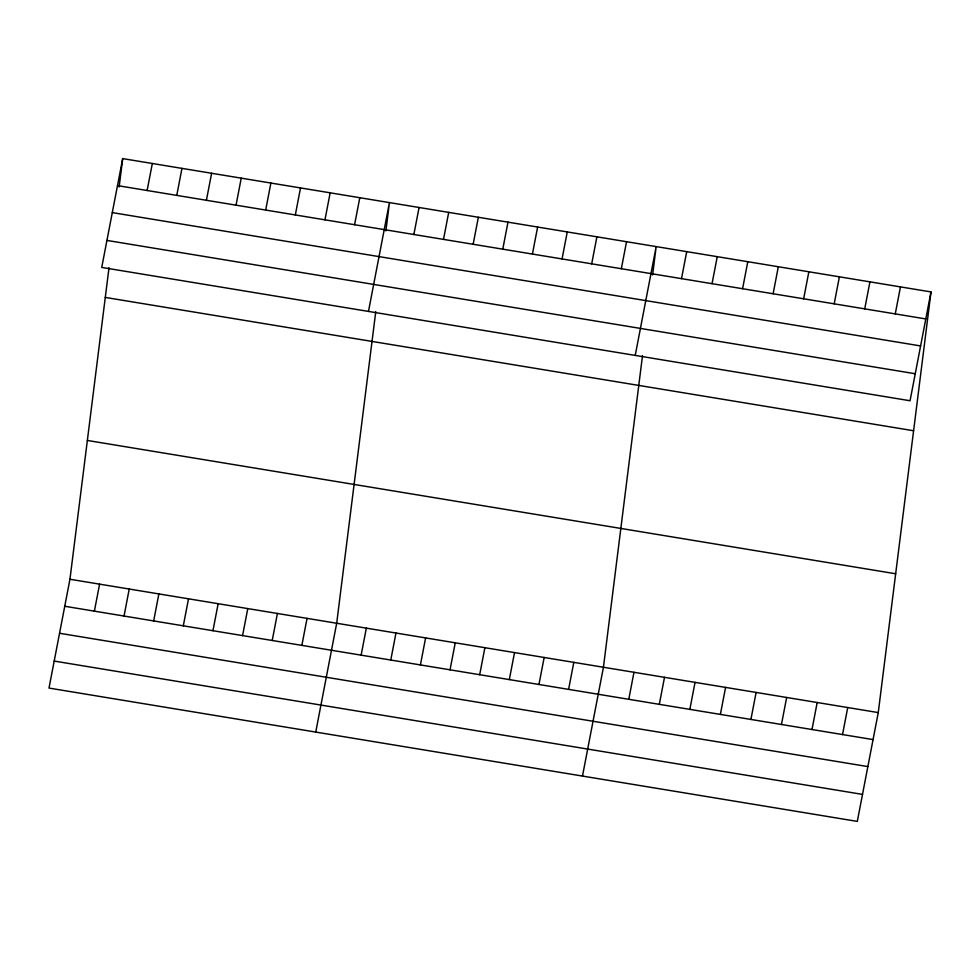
<?xml version="1.0" encoding="UTF-8"?>
<svg xmlns="http://www.w3.org/2000/svg" width="980" height="980" viewBox="0 0 980 980"><rect width="100%" height="100%" fill="white"/><g stroke="black" fill="none" stroke-linecap="round" stroke-linejoin="round"><path stroke-width="1.47" d="M931 291.93L910.053 400.747L101.736 267.418L122.696 158.601L931 291.93L878.264 712.583L857.304 821.399L49 688.07L69.948 579.254L109.013 267.675M119.144 186.935L122.696 158.601M375.757 311.677L336.691 623.255L315.744 732.06M385.887 230.937L389.428 202.603L368.48 311.407M642.5 355.666L603.435 667.258L582.488 776.062M652.619 274.927L656.171 246.605L635.224 355.409M147.123 190.5L152.329 163.489M94.386 611.153L99.593 584.154M176.768 195.388L181.962 168.389M124.031 616.053L129.225 589.041M206.4 200.288L211.607 173.276M153.664 620.94L158.87 593.929M236.045 205.175L241.239 178.164M183.309 625.828L188.503 598.817M265.678 210.063L270.884 183.052M212.942 630.716L218.148 603.705M295.323 214.951L300.517 187.94M242.575 635.604L247.781 608.592M324.956 219.839L330.162 192.827M272.22 640.491L277.414 613.48M354.589 224.726L359.795 197.715M301.852 645.379L307.059 618.368M413.866 234.502L419.073 207.49M361.13 655.155L366.336 628.143M443.511 239.389L448.705 212.378M390.775 660.042L395.969 633.031M473.144 244.277L478.35 217.266M420.408 664.93L425.614 637.919M502.789 249.165L507.983 222.154M450.041 669.818L455.247 642.807M532.422 254.053L537.628 227.042M479.685 674.718L484.88 647.707M562.055 258.94L567.261 231.942M509.318 679.606L514.524 652.594M591.7 263.841L596.894 236.829M538.963 684.493L544.157 657.482M621.332 268.728L626.538 241.717M568.596 689.381L573.802 662.37M681.504 278.651L686.711 251.639M628.768 699.304L633.974 672.292M712.043 283.686L717.25 256.674M659.307 704.338L664.514 677.327M742.583 288.72L747.789 261.709M689.846 709.373L695.041 682.362M773.122 293.755L778.316 266.744M720.386 714.408L725.58 687.409M803.649 298.802L808.855 271.791M750.913 719.455L756.119 692.444M834.188 303.837L839.395 276.826M781.452 724.49L786.658 697.478M864.728 308.872L869.934 281.86M811.991 729.524L817.185 702.513M895.267 313.906L900.461 286.895M842.531 734.559L847.725 707.548M117.49 185.612L925.794 318.941M112.296 212.611L920.6 345.94M106.93 240.418L915.247 373.748M105.289 297.418L913.593 430.747M87.355 440.449L895.671 573.766M69.948 579.254L878.264 712.583M64.754 606.265L873.058 739.594M59.559 633.264L867.864 766.593M54.194 661.071L862.51 794.4"/></g></svg>
